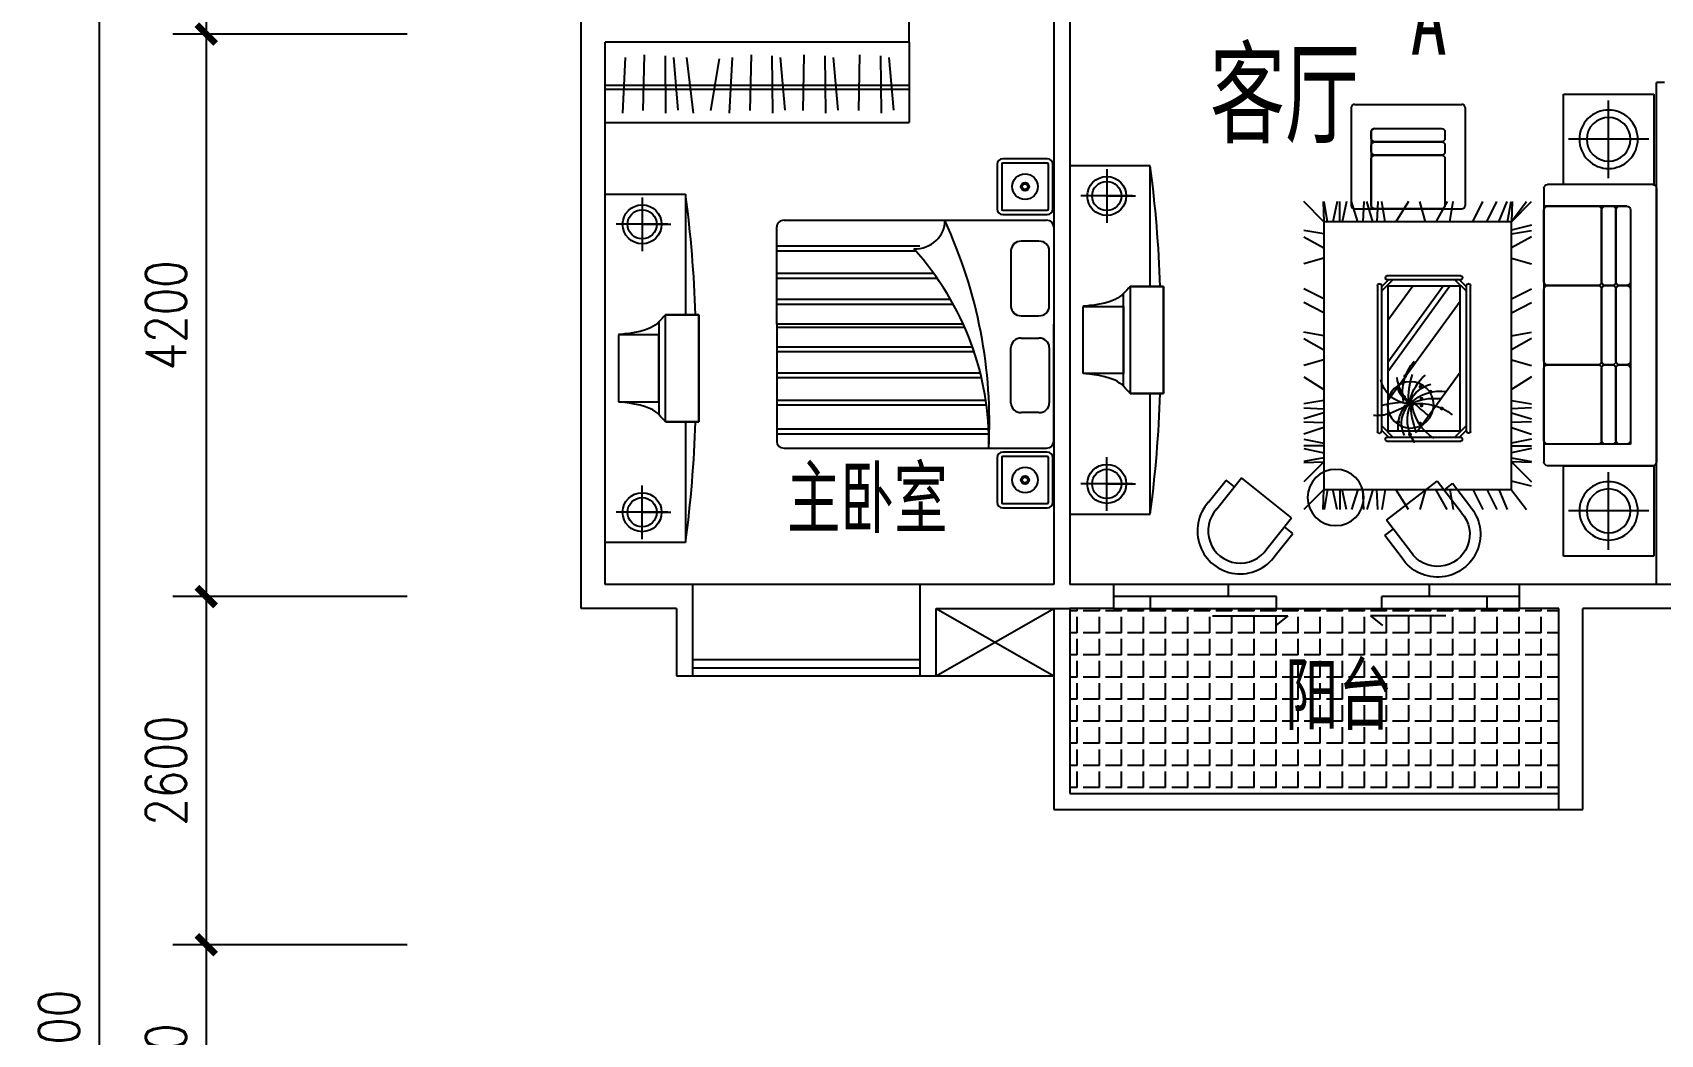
# Model space of a CAD drawing. Header units: millimetres. Extents: x 1473 to 34027, y 739 to 35278.
# Drawn here: x 1473 to 13630, y 18315 to 25797 of the extents above; entities that cross this region are included whole.
import ezdxf

# ---------------------------------------------------------------- set-up
doc = ezdxf.new("R2010")
doc.units = ezdxf.units.MM
for name, color, linetype in [('FURNITURE', 30, 'Continuous'), ('PUB_DIM', 3, 'Continuous'), ('PUB_TEXT', 7, 'Continuous'), ('PUDE', 8, 'Continuous'), ('STAIR', 2, 'Continuous'), ('WALL', 4, 'Continuous'), ('WINDOW', 5, 'Continuous')]:
    doc.layers.add(name, color=color, linetype=linetype)
doc.styles.add('-黑体', font='simhei.ttf')
doc.styles.add('_HZTXT', font='txt.shx', dxfattribs={"width": 0.8, "bigfont": 'HZTXT.shx'})
doc.styles.add('DIM_FONT', font='SIMPLEX.shx', dxfattribs={"width": 0.8})
doc.styles.get("Standard").update_dxf_attribs({"font": 'arial.ttf'})
doc.dimstyles.new('DIMN', dxfattribs={"dimtxt": 300, "dimasz": 1, "dimexe": 250, "dimexo": 300, "dimgap": 150, "dimtad": 1, "dimdec": 0, "dimdsep": 46, "dimtxsty": 'DIM_FONT', "dimblk": '_DIMX', "dimblk1": 'ARCHTICK', "dimblk2": 'ARCHTICK', "dimcen": 0.1, "dimclrt": 7, "dimadec": 0, "dimazin": 0, "dimtfac": 1, "dimtdec": 0, "dimtix": 1, "dimtmove": 2, "dimatfit": 3, "dimldrblk": '_DIMX', "dimfxl": 1, "dimtolj": 1, "dimtzin": 0, "dimarcsym": 0})

# ---------------------------------------------------------------- blocks, each defined once
blk = doc.blocks.new('_DIMX')
at = {"const_width": 50}
blk.add_lwpolyline([(-70, -70), (70, 70)], dxfattribs=at)
blk = doc.blocks.new('*D73')
at = {"layer": 'DEFPOINTS', "color": 0, "transparency": 16777216}
for p in [(4570, 27785), (2770, 25785), (4570, 25785)]:
    blk.add_point(p, dxfattribs=at)
at = {"layer": 'PUB_DIM', "color": 0, "lineweight": -2, "transparency": 16777216}
for p, q in [((4270, 27785), (2520, 27785)), ((2770, 27784), (2770, 25786)), ((4270, 25785), (2520, 25785))]:
    blk.add_line(p, q, dxfattribs=at)
for p, rotation in [((2770, 27785), 90), ((2770, 25785), 270)]:
    blk.add_blockref('_DIMX', p, dxfattribs=dict(at, rotation=rotation))
at = {"layer": 'PUB_DIM', "color": 7, "transparency": 16777216, "insert": (2470, 26785), "char_height": 300, "attachment_point": 5, "rotation": 90, "style": 'DIM_FONT'}
blk.add_mtext('\\A1;2000', dxfattribs=at)
blk = doc.blocks.new('_ARCHTICK')
at = {"color": 0, "linetype": 'ByBlock', "const_width": 0.15}
blk.add_lwpolyline([(-0.5, -0.5), (0.5, 0.5)], dxfattribs=at)
blk = doc.blocks.new('*D74')
at = {"layer": 'DEFPOINTS', "color": 0, "transparency": 16777216}
for p in [(4570, 25785), (2770, 21585), (4570, 21585)]:
    blk.add_point(p, dxfattribs=at)
at = {"layer": 'PUB_DIM', "color": 0, "lineweight": -2, "transparency": 16777216}
for p, q in [((4270, 25785), (2520, 25785)), ((2770, 25784), (2770, 21586)), ((4270, 21585), (2520, 21585))]:
    blk.add_line(p, q, dxfattribs=at)
for p, rotation in [((2770, 25785), 90), ((2770, 21585), 270)]:
    blk.add_blockref('_DIMX', p, dxfattribs=dict(at, rotation=rotation))
at = {"layer": 'PUB_DIM', "color": 7, "transparency": 16777216, "insert": (2470, 23685), "char_height": 300, "attachment_point": 5, "rotation": 90, "style": 'DIM_FONT'}
blk.add_mtext('\\A1;4200', dxfattribs=at)
blk = doc.blocks.new('*D75')
at = {"layer": 'DEFPOINTS', "color": 0, "transparency": 16777216}
for p in [(4570, 21585), (2770, 18985), (4570, 18985)]:
    blk.add_point(p, dxfattribs=at)
at = {"layer": 'PUB_DIM', "color": 0, "lineweight": -2, "transparency": 16777216}
for p, q in [((4270, 21585), (2520, 21585)), ((2770, 21584), (2770, 18986)), ((4270, 18985), (2520, 18985))]:
    blk.add_line(p, q, dxfattribs=at)
for p, rotation in [((2770, 21585), 90), ((2770, 18985), 270)]:
    blk.add_blockref('_DIMX', p, dxfattribs=dict(at, rotation=rotation))
at = {"layer": 'PUB_DIM', "color": 7, "transparency": 16777216, "insert": (2470, 20285), "char_height": 300, "attachment_point": 5, "rotation": 90, "style": 'DIM_FONT'}
blk.add_mtext('\\A1;2600', dxfattribs=at)
blk = doc.blocks.new('*D76')
at = {"layer": 'DEFPOINTS', "color": 0, "transparency": 16777216}
for p in [(4570, 18985), (2770, 16985), (4570, 16985)]:
    blk.add_point(p, dxfattribs=at)
at = {"layer": 'PUB_DIM', "color": 0, "lineweight": -2, "transparency": 16777216}
for p, q in [((4270, 18985), (2520, 18985)), ((2770, 18984), (2770, 16986)), ((4270, 16985), (2520, 16985))]:
    blk.add_line(p, q, dxfattribs=at)
for p, rotation in [((2770, 18985), 90), ((2770, 16985), 270)]:
    blk.add_blockref('_DIMX', p, dxfattribs=dict(at, rotation=rotation))
at = {"layer": 'PUB_DIM', "color": 7, "transparency": 16777216, "insert": (2470, 17985), "char_height": 300, "attachment_point": 5, "rotation": 90, "style": 'DIM_FONT'}
blk.add_mtext('\\A1;2000', dxfattribs=at)
blk = doc.blocks.new('M_C57NTX')
for p, q in [((-496, -226), (-496, 233)), ((-486, 243), (-481, 243)), ((-427, 268), (-471, 224)), ((-399, 268), (-471, 196)), ((-471, -226), (-471, 233)), ((-446, 283), (-446, 278)), ((-436, 293), (473, 293)), ((-436, 268), (473, 268)), ((-431, 72), (-217, 228)), ((-431, -116), (43, 228)), ((-431, -159), (102, 228)), ((-336, -222), (283, 228)), ((436, 268), (509, 196)), ((465, 268), (509, 224)), ((483, 283), (483, 278)), ((509, 233), (509, -226)), ((524, 243), (519, 243)), ((534, 233), (534, -226)), ((106, -222), (469, 42)), ((-399, -262), (-471, -189)), ((436, -262), (509, -189)), ((-486, -236), (-481, -236)), ((-427, -262), (-471, -218)), ((-446, -277), (-446, -272)), ((473, -262), (-436, -262)), ((473, -287), (-436, -287)), ((465, -262), (509, -218)), ((483, -277), (483, -272)), ((524, -236), (519, -236))]:
    blk.add_line(p, q)
blk.add_lwpolyline([(-431, -222), (-431, 228), (469, 228), (469, -222)], close=True)
at = {"const_width": 12}
for points in [[(123, 120, 1), (135, 120, 1)], [(225, 150, 1), (237, 150, 1)], [(253, 126, 1), (265, 126, 1)], [(288, 107, 1), (300, 107, 1)], [(294, 93, 1), (306, 93, 1)], [(409, 163, 1), (421, 163, 1)], [(486, 90, 1), (498, 90, 1)], [(189, 24, 1), (201, 24, 1)], [(264, 18, 1), (276, 18, 1)], [(277, 84, 1), (289, 84, 1)], [(297, 74, 1), (309, 74, 1)], [(305, 18, 1), (317, 18, 1)], [(308, 87, 1), (320, 87, 1)], [(418, 27, 1), (430, 27, 1)], [(220, -38, 1), (232, -38, 1)], [(324, -108, 1), (336, -108, 1)]]:
    blk.add_lwpolyline(points, format="xyb", close=True, dxfattribs=at)
blk.add_circle((308, 86), 144)
for centre, radius, start, end in [((156, 293), 219, 342.9456, 6.4814), ((-486, 233), 10, 90, 180), ((-481, 233), 10, 0, 90), ((-436, 283), 10, 90, 180), ((-436, 278), 10, 180, 270), ((109, 83), 193, 6.9904, 78.0284), ((781, 125), 490, 163.8561, 179.1105), ((-395, 504), 810, 328.9873, 340.361), ((473, 283), 10, 0, 90), ((473, 278), 10, 270, 0), ((519, 233), 10, 90, 180), ((524, 233), 10, 0, 90), ((228, -157), 293, 78.5516, 130.9815), ((110, -88), 259, 48.7581, 83.8624), ((176, 42), 126, 28.8901, 78.4579), ((421, -27), 169, 62.9909, 135.9102), ((404, -128), 234, 53.3231, 115.7633), ((448, -69), 233, 85.8741, 126.9558), ((280, -402), 502, 88.3286, 108.729), ((344, -194), 291, 103.0452, 139.7766), ((364, -84), 190, 114.0956, 166.2953), ((482, -98), 260, 134.4861, 189.3762), ((613, -62), 346, 155.0888, 185.9637), ((267, -555), 642, 70.5249, 87.8244), ((624, 28), 325, 171.2496, 218.2333), ((-1013, -1156), 1790, 39.0488, 42.6799), ((269, -208), 287, 31.315, 82.1378), ((-486, -226), 10, 180, 270), ((-481, -226), 10, 270, 0), ((-436, -272), 10, 90, 180), ((-436, -277), 10, 180, 270), ((473, -272), 10, 0, 90), ((473, -277), 10, 270, 0), ((519, -226), 10, 180, 270), ((524, -226), 10, 270, 0)]:
    blk.add_arc(centre, radius, start, end)
at = {"style": 'DIM_FONT', "width": 0.8, "flags": 9}
for tag in ['XSIZE', 'YSIZE']:
    blk.add_attdef(tag, (0, 0), '', height=0.5, dxfattribs=at)
blk = doc.blocks.new('M_C34MSO')
for p, q in [((-1031, 627), (1015, 627)), ((-896, 8), (-896, 627)), ((881, -19), (881, 627)), ((-1058, -186), (-1058, 600)), ((1042, -186), (1042, 600)), ((-869, -19), (881, -19)), ((-1031, -213), (1015, -213))]:
    blk.add_line(p, q)
for points in [[(-869, 196), (-331, 196, 0.414214), (-304, 223), (-304, 600, 0.414214), (-331, 627), (-869, 627, 0.414214), (-896, 600), (-896, 223, 0.414214)], [(-277, 196), (261, 196, 0.414214), (288, 223), (288, 600, 0.414214), (261, 627), (-277, 627, 0.414214), (-304, 600), (-304, 223, 0.414214)], [(315, 196), (854, 196, 0.414214), (881, 223), (881, 600, 0.414214), (854, 627), (315, 627, 0.414214), (288, 600), (288, 223, 0.414214)], [(-869, 89), (-331, 89, 0.414214), (-304, 115), (-304, 169, 0.414214), (-331, 196), (-869, 196, 0.414214), (-896, 169), (-896, 115, 0.414214)], [(-277, 89), (261, 89, 0.414214), (288, 115), (288, 169, 0.414214), (261, 196), (-277, 196, 0.414214), (-304, 169), (-304, 115, 0.414214)], [(315, 89), (854, 89, 0.414214), (881, 115), (881, 169, 0.414214), (854, 196), (315, 196, 0.414214), (288, 169), (288, 115, 0.414214)], [(-869, -19), (-331, -19, 0.414214), (-304, 8), (-304, 62, 0.414214), (-331, 89), (-869, 89, 0.414214), (-896, 62), (-896, 8, 0.414214)], [(-277, -19), (261, -19, 0.414214), (288, 8), (288, 62, 0.414214), (261, 89), (-277, 89, 0.414214), (-304, 62), (-304, 8, 0.414214)], [(315, -19), (854, -19, 0.414214), (881, 8), (881, 62, 0.414214), (854, 89), (315, 89, 0.414214), (288, 62), (288, 8, 0.414214)]]:
    blk.add_lwpolyline(points, format="xyb", close=True)
for centre, start, end in [((-1031, 600), 90, 180), ((1015, 600), 0, 90), ((-869, 8), 180, 270), ((854, 8), 270, 0), ((-1031, -186), 180, 270), ((1015, -186), 270, 0)]:
    blk.add_arc(centre, 26.9, start, end)
at = {"width": 0.8, "flags": 9}
for tag in ['XSIZE', 'YSIZE']:
    blk.add_attdef(tag, (0, 0), '', height=0.5, dxfattribs=at)
blk = doc.blocks.new('M_C3')
for p, q in [((-319, 296), (-319, 84)), ((-239, 296), (-239, 0)), ((239, 296), (239, 0)), ((319, 296), (319, 84)), ((-319, 84), (-239, 84)), ((-239, 0), (239, 0)), ((239, 84), (319, 84))]:
    blk.add_line(p, q)
for radius, start, end in [(320, 356.4494, 183.5506), (240, 355.2636, 184.7364)]:
    blk.add_arc((0, 316), radius, start, end)
at = {"width": 0.8, "flags": 9}
for tag in ['YSIZE', 'XSIZE', 'XSIZE', 'YSIZE']:
    blk.add_attdef(tag, (0, 0), '', height=0.5, dxfattribs=at)
blk = doc.blocks.new('M_C11')
at = {"linetype": 'Continuous'}
blk.add_circle((0, 0), 210, dxfattribs=at)
at = {"width": 0.8, "flags": 9}
for tag in ['XSIZE', 'YSIZE']:
    blk.add_attdef(tag, (0, 0), '', height=0.5, dxfattribs=at)
blk = doc.blocks.new('*D61')
at = {"layer": 'DEFPOINTS', "color": 0, "transparency": 16777216}
for p in [(3770, 31085), (1970, 5185), (3770, 5185)]:
    blk.add_point(p, dxfattribs=at)
at = {"layer": 'PUB_DIM', "color": 0, "lineweight": -2, "transparency": 16777216}
for p, q in [((3470, 31085), (1720, 31085)), ((1970, 31084), (1970, 5186)), ((3470, 5185), (1720, 5185))]:
    blk.add_line(p, q, dxfattribs=at)
for p, rotation in [((1970, 31085), 90), ((1970, 5185), 270)]:
    blk.add_blockref('_DIMX', p, dxfattribs=dict(at, rotation=rotation))
at = {"layer": 'PUB_DIM', "color": 7, "transparency": 16777216, "insert": (1670, 18135), "char_height": 300, "attachment_point": 5, "rotation": 90, "style": 'DIM_FONT'}
blk.add_mtext('\\A1;25900', dxfattribs=at)

msp = doc.modelspace()

# ---------------------------------------------------------------- hatches: boundary and pattern name
at = {"layer": 'PUDE'}
h = msp.add_hatch(dxfattribs=at)
h.set_pattern_fill('ANGLE', color=256, scale=600, angle=90, style=0)
h.set_pattern_definition([(90, (228395.17, 21973.92), (-165, 1e-14), [120, -45]), (180, (228395.17, 21973.92), (-2e-14, -165), [120, -45])])
h.paths.add_polyline_path([(12870.4, 21494.8), (12575.4, 21494.8), (9545.4, 21494.8), (9220.4, 21494.8), (9220.4, 20114.8), (12870.4, 20114.8)])

# ---------------------------------------------------------------- linework, layer by layer
at = {"layer": 'FURNITURE'}
for p, q in [((8020.4, 25724.8), (8020.4, 25124.8)), ((5750.4, 25404.8), (8020.4, 25404.8)), ((5750.4, 25374.8), (8020.4, 25374.8)), ((12905.7, 24662.1), (12905.7, 25337.1)), ((12905.7, 25337.1), (13580.7, 25337.1)), ((13243.2, 24709.9), (13243.2, 25289.2)), ((13580.7, 25337.1), (13580.7, 24662.1)), ((11321, 25235.7), (11321, 24505.7)), ((11346, 25260.7), (12146, 25260.7)), ((12171, 25235.7), (12171, 24505.7)), ((5750.4, 25124.8), (8020.4, 25124.8)), ((11471, 25055.7), (11471, 24480.7)), ((11496, 25080.7), (11996, 25080.7)), ((13543.5, 24999.6), (12943, 24999.6)), ((8677.4, 24812.2), (8677.4, 24479.8)), ((8710.6, 24812.2), (8710.6, 24479.8)), ((9051.4, 24853.7), (8718.9, 24853.7)), ((9051.4, 24820.5), (8718.9, 24820.5)), ((9059.7, 24479.8), (9059.7, 24812.2)), ((9092.9, 24479.8), (9092.9, 24812.2)), ((9820.4, 24801.3), (9220.4, 24801.3)), ((9220.4, 24801.3), (9220.4, 22201.3)), ((9820.4, 23901.3), (9820.4, 24801.3)), ((9495.4, 24776.5), (9495.4, 24376.2)), ((5750.4, 21989.7), (5750.4, 24589.7)), ((5750.4, 24589.7), (6350.4, 24589.7)), ((6025.4, 24564.9), (6025.4, 24164.6)), ((6350.4, 24589.7), (6350.4, 23689.7)), ((9688.5, 24576.3), (9302.3, 24576.3)), ((9495.4, 24576.3), (9709.2, 24576.3)), ((13580.7, 24662.1), (12905.7, 24662.1)), ((8718.9, 24471.4), (9051.4, 24471.4)), ((8718.9, 24438.2), (9051.4, 24438.2)), ((11117.1, 24384.1), (10967.1, 24534.1)), ((11110.4, 24534.1), (11117.1, 24384.1)), ((11144.9, 24384.1), (11118.7, 24534.1)), ((11216.4, 24534.1), (11183.3, 24384.1)), ((11235.9, 24384.1), (11235.9, 24534.1)), ((11285.1, 24534.1), (11254.6, 24384.1)), ((11371.3, 24384.1), (11323.5, 24534.1)), ((11346, 24480.7), (12146, 24480.7)), ((11415.5, 24534.1), (11408.5, 24384.1)), ((11481.6, 24384.1), (11437.3, 24534.1)), ((11520.2, 24534.1), (11512.1, 24384.1)), ((11574.1, 24384.1), (11548.7, 24534.1)), ((11749.7, 24534.1), (11655.4, 24384.1)), ((11876.5, 24384.1), (11834.6, 24534.1)), ((12036.4, 24534.1), (11953.3, 24384.1)), ((12057.8, 24384.1), (12083.5, 24534.1)), ((12229.7, 24384.1), (12304.7, 24534.1)), ((12333.3, 24384.1), (12408.4, 24534.1)), ((12424, 24384.1), (12485.6, 24534.1)), ((12489.2, 24384.1), (12515.4, 24534.1)), ((12514.4, 24384.1), (12629.5, 24534.1)), ((12517.1, 24384.1), (12667.1, 24534.1)), ((12523.7, 24534.1), (12517.1, 24384.1)), ((6218.5, 24364.7), (5832.3, 24364.7)), ((6025.4, 24364.7), (6239.2, 24364.7)), ((7030.3, 23619.8), (7030.3, 24344.8)), ((7085.3, 24394.8), (9045.4, 24394.8)), ((9100.4, 24344.8), (9100.4, 23619.8)), ((11117.1, 24292.6), (10967.1, 24318.3)), ((12517.1, 24384.1), (11117.1, 24384.1)), ((11117.1, 24384.1), (11117.1, 22384.1)), ((12517.1, 22384.1), (12517.1, 24384.1)), ((12667.1, 24358.8), (12517.1, 24322)), ((12517.1, 24292.6), (12667.1, 24318.3)), ((8098.8, 24200.6), (7030.3, 24200.6)), ((8989.3, 24238.5), (8856.8, 24238.5)), ((10967.1, 24271.3), (11117.1, 24188.1)), ((12667.1, 24271.3), (12517.1, 24188.1)), ((8070, 24164.9), (7030.3, 24164.9)), ((8779.8, 24168.5), (8779.8, 23751.8)), ((9066.3, 23751.8), (9066.3, 24168.5)), ((11117.1, 24111.3), (10967.1, 24069.4)), ((12517.1, 24111.3), (12667.1, 24069.4)), ((8204.1, 23996.3), (7030.3, 23996.3)), ((8229.4, 23960.6), (7030.3, 23960.6)), ((9620.1, 23157.5), (9620.1, 23845.2)), ((9670.1, 23901.3), (9670.1, 23101.3)), ((9920.1, 23901.3), (9670.1, 23901.3)), ((9670.1, 23901.3), (9920.1, 23901.3)), ((9920.1, 23101.3), (9920.1, 23901.3)), ((9920.1, 23901.3), (9920.1, 23101.3)), ((11117.1, 23808.5), (10967.1, 23883.5)), ((12517.1, 23808.5), (12667.1, 23883.5)), ((8329.5, 23802.2), (7030.3, 23802.2)), ((8349.6, 23766.5), (7030.3, 23766.5)), ((9320.1, 23251.3), (9320.1, 23751.3)), ((9320.1, 23751.3), (9620.1, 23751.3)), ((9620.1, 23751.3), (9620.1, 23251.3)), ((11117.1, 23704.8), (10967.1, 23779.9)), ((12517.1, 23704.8), (12667.1, 23779.9)), ((6150.1, 23633.5), (6150.1, 22945.9)), ((6200.1, 22889.7), (6200.1, 23689.7)), ((6200.1, 23689.7), (6450.1, 23689.7)), ((6450.1, 23689.7), (6200.1, 23689.7)), ((6450.1, 23689.7), (6450.1, 22889.7)), ((6450.1, 22889.7), (6450.1, 23689.7)), ((7030.3, 23619.8), (7030.3, 22744.1)), ((8423.3, 23619.8), (7030.3, 23619.8)), ((8434.9, 23594.1), (7030.3, 23594.1)), ((8856.8, 23681.8), (8989.3, 23681.8)), ((9100.4, 22744.1), (9100.4, 23619.8)), ((6150.1, 23539.7), (5850.1, 23539.7)), ((5850.1, 23539.7), (5850.1, 23039.7)), ((6150.1, 23039.7), (6150.1, 23539.7)), ((8856.8, 23515.2), (8989.3, 23515.2)), ((11117.1, 23533), (10967.1, 23558.7)), ((10967.1, 23511.6), (11117.1, 23428.4)), ((12517.1, 23533), (12667.1, 23558.7)), ((12667.1, 23511.6), (12517.1, 23428.4)), ((8493.2, 23447.4), (7030.3, 23447.4)), ((8505.5, 23411.7), (7030.3, 23411.7)), ((8779.8, 23028.4), (8779.8, 23445.2)), ((9066.3, 23445.2), (9066.3, 23028.4)), ((11117.1, 23351.7), (10967.1, 23309.7)), ((12517.1, 23351.7), (12667.1, 23309.7)), ((8551.9, 23253.3), (7030.3, 23253.3)), ((9620.1, 23251.3), (9320.1, 23251.3)), ((10967.1, 23224.9), (11117.1, 23130.6)), ((12667.1, 23224.9), (12517.1, 23130.6)), ((8560.5, 23217.6), (7030.3, 23217.6)), ((9670.1, 23101.3), (9920.1, 23101.3)), ((9920.1, 23101.3), (9670.1, 23101.3)), ((9820.4, 22201.3), (9820.4, 23101.3)), ((5850.1, 23039.7), (6150.1, 23039.7)), ((8592.5, 23049), (7030.3, 23049)), ((8597.4, 23013.2), (7030.3, 23013.2)), ((11117.1, 23049.2), (10967.1, 23023.9)), ((10967.1, 22995.4), (11117.1, 22987.2)), ((12517.1, 23049.2), (12667.1, 23023.9)), ((12667.1, 22995.4), (12517.1, 22987.2)), ((6450.1, 22889.7), (6200.1, 22889.7)), ((6200.1, 22889.7), (6450.1, 22889.7)), ((6350.4, 22889.7), (6350.4, 21989.7)), ((8989.3, 22958.4), (8856.8, 22958.4)), ((11117.1, 22956.8), (10967.1, 22912.5)), ((10967.1, 22890.7), (11117.1, 22883.7)), ((12517.1, 22956.8), (12667.1, 22912.5)), ((12667.1, 22890.7), (12517.1, 22883.7)), ((8618.6, 22834.5), (7030.3, 22834.5)), ((8617.9, 22798.7), (7030.3, 22798.7)), ((11117.1, 22846.4), (10967.1, 22798.7)), ((10967.1, 22760.3), (11117.1, 22729.8)), ((12517.1, 22846.4), (12667.1, 22798.7)), ((12667.1, 22760.3), (12517.1, 22729.8)), ((7085.3, 22694.1), (9045.4, 22694.1)), ((8677.4, 22621.7), (8677.4, 22289.3)), ((8710.6, 22621.7), (8710.6, 22289.3)), ((9051.4, 22663.3), (8718.9, 22663.3)), ((9051.4, 22630), (8718.9, 22630)), ((9059.7, 22289.3), (9059.7, 22621.7)), ((9092.9, 22289.3), (9092.9, 22621.7)), ((9495.4, 22226.2), (9495.4, 22626.5)), ((11117.1, 22711.1), (10967.1, 22711.1)), ((10967.1, 22691.5), (11117.1, 22658.4)), ((11117.1, 22620.1), (10967.1, 22593.9)), ((12517.1, 22711.1), (12667.1, 22711.1)), ((12667.1, 22691.5), (12517.1, 22658.4)), ((12517.1, 22620.1), (12667.1, 22593.9)), ((10967.1, 22585.6), (11117.1, 22592.2)), ((11117.1, 22592.2), (10967.1, 22442.2)), ((12517.1, 22592.2), (12667.1, 22442.2)), ((12667.1, 22585.6), (12517.1, 22592.2)), ((12905.7, 21887.1), (12905.7, 22562.1)), ((12905.7, 22562.1), (13580.7, 22562.1)), ((13243.2, 21934.9), (13243.2, 22514.2)), ((13580.7, 22562.1), (13580.7, 21887.1)), ((6025.4, 22014.6), (6025.4, 22414.9)), ((9688.5, 22426.3), (9302.3, 22426.3)), ((9495.4, 22426.3), (9709.2, 22426.3)), ((11117.1, 22384.1), (10967.1, 22234.1)), ((11110.4, 22234.1), (11117.1, 22384.1)), ((11117.1, 22384.1), (12517.1, 22384.1)), ((11144.9, 22384.1), (11118.7, 22234.1)), ((11216.4, 22234.1), (11183.3, 22384.1)), ((11235.9, 22384.1), (11235.9, 22234.1)), ((11285.1, 22234.1), (11254.6, 22384.1)), ((11371.3, 22384.1), (11323.5, 22234.1)), ((11415.5, 22234.1), (11408.5, 22384.1)), ((11481.6, 22384.1), (11437.3, 22234.1)), ((11520.2, 22234.1), (11512.1, 22384.1)), ((11574.1, 22384.1), (11548.7, 22234.1)), ((11749.7, 22234.1), (11655.4, 22384.1)), ((11876.5, 22384.1), (11834.6, 22234.1)), ((12036.4, 22234.1), (11953.3, 22384.1)), ((12057.8, 22384.1), (12083.5, 22234.1)), ((12229.7, 22384.1), (12304.7, 22234.1)), ((12333.3, 22384.1), (12408.4, 22234.1)), ((12424, 22384.1), (12485.6, 22234.1)), ((12514.4, 22384.1), (12629.5, 22234.1)), ((12667.1, 22409.4), (12517.1, 22446.2)), ((8718.9, 22281), (9051.4, 22281)), ((6218.5, 22214.7), (5832.3, 22214.7)), ((6025.4, 22214.7), (6239.2, 22214.7)), ((8718.9, 22247.7), (9051.4, 22247.7)), ((9220.4, 22201.3), (9820.4, 22201.3)), ((13543.5, 22224.6), (12943, 22224.6)), ((6350.4, 21989.7), (5750.4, 21989.7)), ((13580.7, 21887.1), (12905.7, 21887.1))]:
    msp.add_line(p, q, dxfattribs=at)
at = {"layer": 'FURNITURE', "ltscale": 100}
for p, q in [((5880.5, 25194.7), (5901.3, 25610.6)), ((6034.2, 25215.5), (6042.6, 25631.4)), ((6203, 25195.9), (6198.9, 25622.1)), ((6294.5, 25216.7), (6261.2, 25611.7)), ((6409.1, 25194.7), (6359.3, 25610.6)), ((6537.9, 25215.5), (6604.4, 25600.2)), ((6679.2, 25194.7), (6700, 25610.6)), ((6833, 25215.5), (6841.3, 25631.4)), ((7001.8, 25195.9), (6997.6, 25622.1)), ((7093.2, 25216.7), (7059.9, 25611.7)), ((7228.3, 25215.5), (7236.6, 25631.4)), ((7397.1, 25195.9), (7393, 25622.1)), ((7488.5, 25216.7), (7455.3, 25611.7)), ((7644.1, 25215.5), (7652.5, 25631.4)), ((7812.9, 25195.9), (7808.8, 25622.1)), ((7904.4, 25216.7), (7871.1, 25611.7))]:
    msp.add_line(p, q, dxfattribs=at)
at = {"layer": 'FURNITURE'}
for points in [[(11496, 25080.7), (11996, 25080.7, -0.4142136), (12021, 25055.7), (12021, 25005.7, -0.4142136), (11996, 24980.7), (11496, 24980.7, -0.4142136), (11471, 25005.7), (11471, 25055.7, -0.4142136)], [(11496, 24980.7), (11996, 24980.7, -0.4142136), (12021, 24955.7), (12021, 24905.7, -0.4142136), (11996, 24880.7), (11496, 24880.7, -0.4142136), (11471, 24905.7), (11471, 24955.7, -0.4142136)], [(11496, 24880.7), (11996, 24880.7, -0.4142136), (12021, 24855.7), (12021, 24505.7, -0.4142136), (11996, 24480.7), (11496, 24480.7, -0.4142136), (11471, 24505.7), (11471, 24855.7, -0.4142136)]]:
    msp.add_lwpolyline(points, format="xyb", close=True, dxfattribs=at)
for centre, radius in [((8885.2, 24646), 95.6), ((9495.4, 24576.3), 145.5), ((9495.4, 24576.3), 109.1), ((8885.2, 24646), 30.3), ((8885.2, 24646), 20.5), ((6025.4, 24364.7), 145.5), ((6025.4, 24364.7), 109.1), ((8885.2, 22455.5), 95.6), ((9495.4, 22426.3), 145.5), ((9495.4, 22426.3), 109.1), ((8885.2, 22455.5), 30.3), ((8885.2, 22455.5), 20.5), ((6025.4, 22214.7), 145.5), ((6025.4, 22214.7), 109.1)]:
    msp.add_circle(centre, radius, dxfattribs=at)
for centre, radius, start, end in [((11346, 25235.7), 25, 90, 180), ((12146, 25235.7), 25, 0, 90), ((11496, 25055.7), 25, 90, 180), ((8718.9, 24812.2), 41.6, 90, 180), ((8718.9, 24812.2), 8.31, 90, 180), ((9051.4, 24812.2), 41.6, 0, 90), ((9051.4, 24812.2), 8.31, 0, 90), ((377.5, 23569.5), 9523, 1.99674, 7.4321), ((-3092.5, 23357.9), 9523, 1.99674, 7.4321), ((8718.9, 24479.8), 41.6, 180, 270), ((8718.9, 24479.8), 8.31, 180, 270), ((9051.4, 24479.8), 8.31, 270, 0), ((9051.4, 24479.8), 41.6, 270, 0), ((11346, 24505.7), 25, 180, 270), ((12146, 24505.7), 25, 270, 0), ((377.5, 23433.2), 9523, 352.5679, 358.00326), ((-3092.5, 23221.5), 9523, 352.5679, 358.00326), ((8718.9, 22621.7), 41.6, 90, 180), ((8718.9, 22621.7), 8.31, 90, 180), ((9051.4, 22621.7), 41.6, 0, 90), ((9051.4, 22621.7), 8.31, 0, 90), ((8718.9, 22289.3), 41.6, 180, 270), ((8718.9, 22289.3), 8.31, 180, 270), ((9051.4, 22289.3), 8.31, 270, 0), ((9051.4, 22289.3), 41.6, 270, 0)]:
    msp.add_arc(centre, radius, start, end, dxfattribs=at)
at = {"layer": 'FURNITURE', "extrusion": (0, 0, -1)}
for centre, major_axis in [((13243.2, 24999.6), (-154.3, 154.3)), ((13243.2, 24999.6), (115.7, 115.7)), ((13243.2, 22224.6), (-154.3, 154.3)), ((13243.2, 22224.6), (115.7, 115.7))]:
    msp.add_ellipse(centre, major_axis=major_axis, ratio=1, dxfattribs=at)
at = {"layer": 'FURNITURE'}
for centre, major_axis, start_param, end_param in [((7085.3, 24344.8), (55, 0), 1.5707963, 3.1415927), ((8059.4, 24386.8), (226.1, 0), 4.6951254, 6.3223457), ((4326.6, 22886.1), (-4292.6, 0), 3.0923773, 3.5385741), ((9045.4, 24344.8), (55, 0), 6.2831853, 7.8539816), ((8856.8, 24168.5), (77, 0), 1.5707963, 3.1415927), ((8989.3, 24168.5), (-77, 0), 3.1415927, 4.712389), ((6108.2, 22746.8), (-2506.4, 0), 3.1184628, 3.8225988), ((8856.8, 23751.8), (-77, 0), 0, 1.5707963), ((8989.3, 23751.8), (-77, 0), 1.5707963, 3.1415927), ((8856.8, 23445.2), (77, 0), 1.5707963, 3.1415927), ((8989.3, 23445.2), (-77, 0), 3.1415927, 4.712389), ((8856.8, 23028.4), (-77, 0), 0, 1.5707963), ((8989.3, 23028.4), (77, 0), 4.712389, 6.2831853), ((7085.3, 22744.1), (55, 0), 3.1415927, 4.712389), ((9045.4, 22744.1), (55, 0), 4.712389, 6.2831853)]:
    msp.add_ellipse(centre, major_axis=major_axis, ratio=0.9090909, start_param=start_param, end_param=end_param, dxfattribs=at)
for points in [[(9670.1, 23901.3), (9638.8, 23864.4), (9550.9, 23760.5), (9310.6, 23754.9), (9320.1, 23751.3)], [(6200.1, 23689.7), (6168.8, 23652.8), (6080.9, 23548.9), (5840.6, 23543.3), (5850.1, 23539.7)], [(9670.1, 23101.3), (9638.8, 23138.3), (9550.9, 23242.2), (9310.6, 23247.8), (9320.1, 23251.3)], [(6200.1, 22889.7), (6168.8, 22926.6), (6080.9, 23030.5), (5840.6, 23036.1), (5850.1, 23039.7)]]:
    msp.add_open_spline(points, degree=3, knots=[0, 0, 0, 0, 140.5711812, 395.4400626, 395.4400626, 395.4400626, 395.4400626], dxfattribs=at)
at = {"layer": 'PUB_DIM'}
for p, q in [((8221.6, 20993.8), (9100.4, 21494.8)), ((8221.6, 21494.8), (9100.4, 20993.8))]:
    msp.add_line(p, q, dxfattribs=at)
at = {"layer": 'STAIR'}
for p, q in [((13600.4, 21674.8), (13600.4, 25424.8)), ((13660.4, 25424.8), (13600.4, 25424.8)), ((8221.6, 20993.8), (9100.4, 20993.8))]:
    msp.add_line(p, q, dxfattribs=at)
at = {"layer": 'WALL'}
for p, q in [((5570.4, 21494.8), (5570.4, 27874.8)), ((9100.4, 26764.8), (9100.4, 21674.8)), ((9220.4, 26764.8), (9220.4, 21674.8)), ((8020.4, 25724.8), (8020.4, 25904.8)), ((8020.4, 25724.8), (5750.4, 25724.8)), ((5750.4, 21674.8), (5750.4, 25724.8)), ((6401.6, 21674.8), (5750.4, 21674.8)), ((6401.6, 21674.8), (6401.6, 20993.8)), ((8101.6, 20993.8), (8101.6, 21674.8)), ((9100.4, 21674.8), (8101.6, 21674.8)), ((9545.4, 21674.8), (9220.4, 21674.8)), ((9545.4, 21674.8), (9545.4, 21494.8)), ((12930.4, 21674.8), (12575.4, 21674.8)), ((12575.4, 21674.8), (12575.4, 21494.8)), ((14044.4, 21674.8), (12870.4, 21674.8)), ((6281.6, 21494.8), (5570.4, 21494.8)), ((6281.6, 21494.8), (6281.6, 20993.8)), ((8221.6, 20993.8), (8221.6, 21494.8)), ((8221.6, 21494.8), (9220.4, 21494.8)), ((9545.4, 21494.8), (9220.4, 21494.8)), ((12870.4, 21494.8), (12575.4, 21494.8)), ((12870.4, 19994.8), (12870.4, 21494.8)), ((13050.4, 19994.8), (13050.4, 21494.8)), ((13864.4, 21494.8), (13050.4, 21494.8)), ((6281.6, 20993.8), (6401.6, 20993.8)), ((8101.6, 20993.8), (8221.6, 20993.8)), ((12870.4, 19994.8), (13050.4, 19994.8))]:
    msp.add_line(p, q, dxfattribs=at)
at = {"layer": 'WINDOW'}
for p, q in [((8101.6, 21674.8), (6401.6, 21674.8)), ((12575.4, 21674.8), (9545.4, 21674.8)), ((10405.6, 21584.8), (10405.6, 21674.8)), ((11906.2, 21584.8), (11906.2, 21674.8)), ((10761.9, 21584.8), (9545.4, 21584.8)), ((9821.1, 21494.8), (9821.1, 21584.8)), ((10761.9, 21494.8), (10761.9, 21584.8)), ((10761.9, 21494.8), (10761.9, 21584.8)), ((12575.4, 21584.8), (11550, 21584.8)), ((11550, 21494.8), (11550, 21584.8)), ((11550, 21494.8), (11550, 21584.8)), ((12336.3, 21494.8), (12336.3, 21584.8)), ((9100.4, 21494.8), (9100.4, 19994.8)), ((9220.4, 21494.8), (9220.4, 20114.8)), ((9545.4, 21494.8), (12575.4, 21494.8)), ((10283.9, 21442.1), (10846.5, 21442.1)), ((10846.5, 21442.1), (10758.3, 21367.6)), ((12028, 21442.1), (11465.4, 21442.1)), ((11465.4, 21442.1), (11553.5, 21367.6)), ((6401.6, 21113.8), (8101.6, 21113.8)), ((6401.6, 21053.8), (8101.6, 21053.8)), ((6401.6, 20993.8), (8101.6, 20993.8)), ((9220.4, 20114.8), (12870.4, 20114.8)), ((9100.4, 19994.8), (12870.4, 19994.8))]:
    msp.add_line(p, q, dxfattribs=at)

# ---------------------------------------------------------------- block references
at = {"layer": 'FURNITURE', "xscale": -1}
for name, p, rotation in [('M_C34MSO', (13387.4, 23604.1), 90), ('M_C11', (11205.3, 22324.7), 0.1503427277322178), ('M_C3', (11773.9, 22300.9), 217.4407821135111)]:
    msp.add_blockref(name, p, dxfattribs=dict(at, rotation=rotation))
at = {"layer": 'FURNITURE', "xscale": -1.2, "yscale": 1.2, "rotation": 90}
msp.add_blockref('M_C57NTX', (11867.9, 23385.7), dxfattribs=at)
at = {"layer": 'FURNITURE', "rotation": 141.4374989967289}
msp.add_blockref('M_C3', (10689.2, 22321.4), dxfattribs=at)

# ---------------------------------------------------------------- texts
at = {"layer": 'FURNITURE', "oblique": -180, "text_generation_flag": 4, "width": 0.8, "flags": 9}
for tag, s in [('XSIZE', '850'), ('YSIZE', '780')]:
    msp.add_attdef(tag, (11738, 24480.7), s, height=0.5, rotation=180, dxfattribs=at)
at = {"layer": 'PUB_TEXT', "style": '-黑体', "width": 0.8}
msp.add_text('A', height=500, rotation=360, dxfattribs=at).set_placement((11763.6, 25632.5))
at = {"layer": 'PUB_TEXT', "style": '_HZTXT', "width": 0.8}
for s, height, p in [('客厅', 700, (10266.7, 24968.5)), (' 主卧室', 500, (6750, 22056.7)), ('阳台', 500, (10826.5, 20588.4))]:
    msp.add_text(s, height=height, dxfattribs=at).set_placement(p)

# ---------------------------------------------------------------- dimensions: what is measured, and where the dimension line sits
at = {"layer": 'PUB_DIM'}
for p1, p2, picture, middle in [((3770.4, 31084.8), (3770.4, 5184.8), '*D61', (1670, 18134.8)), ((4570.4, 27784.8), (4570.4, 25784.8), '*D73', (2470, 26784.8)), ((4570.4, 25784.8), (4570.4, 21584.8), '*D74', (2470, 23684.8)), ((4570.4, 21584.8), (4570.4, 18984.8), '*D75', (2470, 20284.8)), ((4570.4, 18984.8), (4570.4, 16984.8), '*D76', (2470, 17984.8))]:
    dim = msp.add_aligned_dim(p1=p1, p2=p2, distance=-1800.5, dimstyle='DIMN', dxfattribs=at)
    dim.commit()
    dim.dimension.update_dxf_attribs({"geometry": picture, "text_midpoint": middle})

doc.saveas('drawing.dxf')
